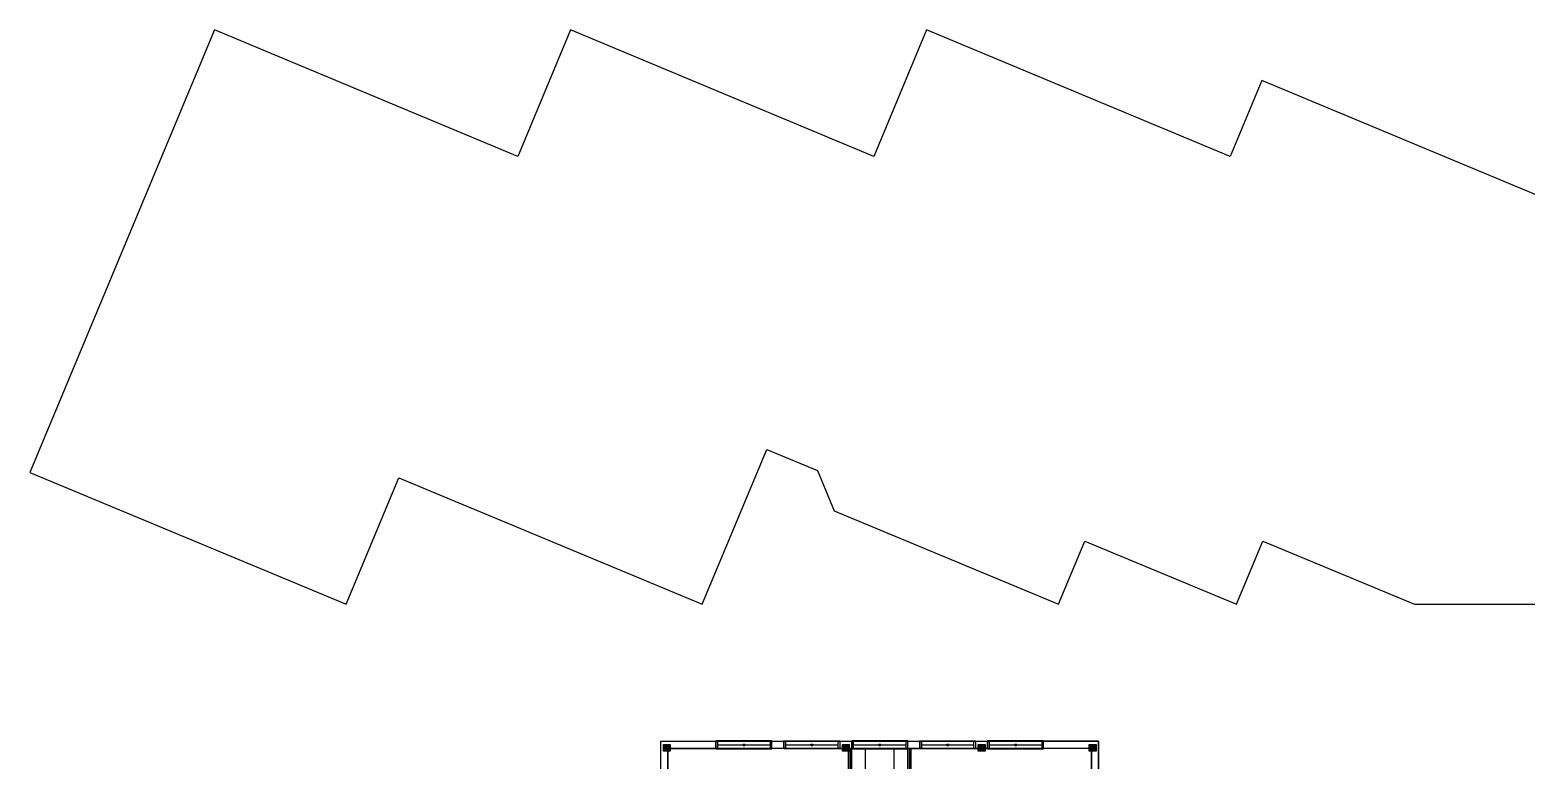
# Model space of a CAD drawing. Header units: inches. Extents: x -2145 to 3863, y -18008 to 4650.
# Drawn here: x -2024 to 597, y -15320 to -14041 of the extents above; entities that cross this region are included whole.
import ezdxf

# ---------------------------------------------------------------- set-up
doc = ezdxf.new("R2010")
doc.units = ezdxf.units.IN
doc.header["$LTSCALE"] = 48
doc.header["$MEASUREMENT"] = 0
doc.layers.get('0').update_dxf_attribs({"linetype": 'CONTINUOUS'})
for name, color, linetype in [('A-COLS', 1, 'CONTINUOUS'), ('A-COLS-GRID', 41, 'CONTINUOUS'), ('A-FURN', 41, 'CONTINUOUS'), ('A-WALLS', 1, 'CONTINUOUS'), ('A-WIN', 30, 'CONTINUOUS'), ('CAFM_BLDG_OTLN', 41, 'CONTINUOUS'), ('CAFM_Gross', 200, 'CONTINUOUS'), ('CAFM_MeasuredGross', 50, 'CONTINUOUS'), ('CAFM_SPACE', 5, 'CONTINUOUS')]:
    doc.layers.add(name, color=color, linetype=linetype)

# ---------------------------------------------------------------- blocks, each defined once
blk = doc.blocks.new('WN2')
for p, q in [((0, -0.5625), (0, 0.5625)), ((0, 0.5625), (1, 0.5625)), ((1, 0.5625), (1, -0.5625)), ((0, 0.5), (0.03125, 0.5)), ((0.03125, 0.5), (0.03125, -0.5)), ((1, 0.5), (0.96875, 0.5)), ((0.96875, -0.5), (0.96875, 0.5)), ((0.03125, 0), (0.484375, 0)), ((0.484375, 0.109375), (0.515625, 0.109375)), ((0.484375, -0.09375), (0.484375, 0.109375)), ((0.515625, 0.109375), (0.515625, -0.09375)), ((0.515625, 0), (0.96875, 0)), ((0.484375, -0.09375), (0.515625, -0.09375)), ((0, -0.5), (0.03125, -0.5)), ((1, -0.5), (0.96875, -0.5)), ((1, -0.5625), (0, -0.5625))]:
    blk.add_line(p, q)

msp = doc.modelspace()

# ---------------------------------------------------------------- linework, layer by layer
at = {"layer": 'A-COLS'}
for points in [[(-913.9, -15292.5), (-901.9, -15292.5), (-901.9, -15304.5), (-913.9, -15304.5)], [(-600.4, -15292.5), (-588.4, -15292.5), (-588.4, -15304.5), (-600.4, -15304.5)], [(-362.4, -15292.5), (-350.4, -15292.5), (-350.4, -15304.5), (-362.4, -15304.5)], [(-167.9, -15292.5), (-155.9, -15292.5), (-155.9, -15304.5), (-167.9, -15304.5)]]:
    msp.add_lwpolyline(points, close=True, dxfattribs=at)
at = {"layer": 'A-COLS-GRID'}
for points in [[(-913.9, -15292.5), (-901.9, -15292.5), (-913.9, -15304.5), (-901.9, -15304.5)], [(-600.4, -15292.5), (-588.4, -15292.5), (-600.4, -15304.5), (-588.4, -15304.5)], [(-362.4, -15292.5), (-350.4, -15292.5), (-362.4, -15304.5), (-350.4, -15304.5)], [(-167.9, -15292.5), (-155.9, -15292.5), (-167.9, -15304.5), (-155.9, -15304.5)]]:
    msp.add_solid(points, dxfattribs=at)
at = {"layer": 'A-FURN'}
for p, q in [((-559.9, -15662.5), (-559.9, -15299.5)), ((-509.9, -15353.5), (-509.9, -15299.5))]:
    msp.add_line(p, q, dxfattribs=at)
at = {"layer": 'A-WALLS'}
for p, q in [((-918.4, -15287), (-821.9, -15287)), ((-918.4, -15413), (-918.4, -15287)), ((-905.9, -15299.5), (-821.9, -15299.5)), ((-905.9, -15707.5), (-905.9, -15299.5)), ((-821.9, -15299.5), (-821.9, -15287)), ((-723.9, -15287), (-702.9, -15287)), ((-723.9, -15299.5), (-723.9, -15287)), ((-702.9, -15299.5), (-723.9, -15299.5)), ((-702.9, -15287), (-702.9, -15299.5)), ((-604.9, -15287), (-583.9, -15287)), ((-604.9, -15287), (-604.9, -15299.5)), ((-604.9, -15299.5), (-589.9, -15299.5)), ((-589.9, -15668.5), (-589.9, -15299.5)), ((-583.9, -15299.5), (-583.9, -15287)), ((-583.9, -15668.5), (-583.9, -15299.5)), ((-485.9, -15287), (-464.9, -15287)), ((-485.9, -15299.5), (-485.9, -15287)), ((-485.9, -15668.5), (-485.9, -15299.5)), ((-479.9, -15299.5), (-464.9, -15299.5)), ((-479.9, -15668.5), (-479.9, -15299.5)), ((-464.9, -15287), (-464.9, -15299.5)), ((-366.9, -15287), (-345.9, -15287)), ((-366.9, -15287), (-366.9, -15299.5)), ((-366.9, -15299.5), (-345.9, -15299.5)), ((-345.9, -15299.5), (-345.9, -15287)), ((-247.9, -15299.5), (-247.9, -15287)), ((-151.4, -15287), (-247.9, -15287)), ((-163.9, -15299.5), (-247.9, -15299.5)), ((-163.9, -15299.5), (-163.9, -15707.5)), ((-151.4, -15413), (-151.4, -15287))]:
    msp.add_line(p, q, dxfattribs=at)
at = {"layer": 'CAFM_BLDG_OTLN'}
msp.add_lwpolyline([(954, -14471), (134.3, -14129.4), (78.9, -14262.4), (-452.7, -14040.8), (-545.1, -14262.4), (-1076.7, -14040.8), (-1169.1, -14262.4), (-1700.7, -14040.8), (-2023.8, -14816.2), (-1470, -15047), (-1377.7, -14825.4), (-846, -15047), (-732.9, -14775.6), (-644.1, -14812.6), (-615, -14883.2), (-222, -15047), (-175.8, -14936.2), (90, -15047), (136.2, -14936.2), (402, -15047), (714, -15047)], dxfattribs=at)
at = {"layer": 'CAFM_Gross'}
msp.add_lwpolyline([(-918.4, -15413), (-918.4, -15287), (-151.4, -15287), (-151.4, -15413)], dxfattribs=at)
at = {"layer": 'CAFM_MeasuredGross'}
msp.add_lwpolyline([(-163.9, -15421.5), (-163.9, -15299.5), (-905.9, -15299.5), (-905.9, -15421.5)], dxfattribs=at)
at = {"layer": 'CAFM_SPACE'}
for points in [[(-586.9, -15299.5), (-905.9, -15299.5), (-905.9, -15421.5), (-909.9, -15421.5), (-909.9, -15709.5), (-586.9, -15709.5)], [(-482.9, -15709.5), (-482.9, -15299.5), (-586.9, -15299.5), (-586.9, -15709.5)], [(-163.9, -15299.5), (-482.9, -15299.5), (-482.9, -15709.5), (-159.9, -15709.5), (-159.9, -15421.5), (-163.9, -15421.5)]]:
    msp.add_lwpolyline(points, close=True, dxfattribs=at)

# ---------------------------------------------------------------- block references
at = {"layer": 'A-WIN', "xscale": -98, "yscale": 12.50000000000067, "rotation": 180}
for p in [(-821.9, -15293.2), (-583.9, -15293.2), (-345.9, -15293.2)]:
    msp.add_blockref('WN2', p, dxfattribs=at)
at = {"layer": 'A-WIN', "xscale": 98, "yscale": 12.50000000000067}
for p in [(-702.9, -15293.2), (-464.9, -15293.2)]:
    msp.add_blockref('WN2', p, dxfattribs=at)

doc.saveas('drawing.dxf')
